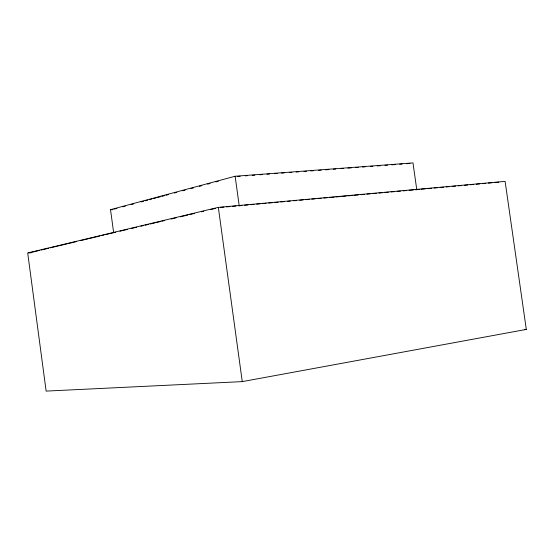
<?xml version="1.0" encoding="UTF-8"?>
<svg xmlns="http://www.w3.org/2000/svg" width="554" height="554" viewBox="0 0 554 554"><rect width="100%" height="100%" fill="white"/><g stroke="black" fill="none" stroke-linecap="round" stroke-linejoin="round"><path stroke-width="0.83" d="M113.632 232.59L110.53 209.647L235.138 176.248L412.986 162.897L416.802 189.877M114.477 209.052L116.97 208.38M122.787 206.822L125.287 206.157M131.104 204.599L133.597 203.934M141.083 201.933L143.576 201.268M145.238 200.818L147.731 200.153M149.4 199.71L151.893 199.045M153.555 198.595L156.048 197.93M157.71 197.487L160.203 196.815M161.872 196.372L164.365 195.707M166.027 195.264L168.52 194.593M174.344 193.034L176.837 192.37M182.654 190.811L185.154 190.147M190.971 188.589L193.464 187.924M199.288 186.366L201.781 185.701M207.605 184.143L210.098 183.478M215.915 181.92L218.408 181.248M218.331 207.362L27.7 252.943L46.134 391.103L242.264 381.616L526.3 329.415L505.116 181.366L218.331 207.362L242.264 381.616M31.066 252.444L39.452 250.443M41.128 250.048L48.676 248.24M50.352 247.846L67.124 243.843M68.8 243.441L76.348 241.641M80.538 240.637L88.086 238.836M89.762 238.435L99.831 236.032M101.507 235.637L104.02 235.034M105.696 234.633L109.055 233.836M110.731 233.435L115.758 232.23M119.955 231.233L127.503 229.432M131.693 228.428L136.727 227.23M140.917 226.226L143.438 225.63M145.113 225.229L148.465 224.425M150.141 224.024L155.175 222.826M156.851 222.424L160.21 221.621M161.886 221.226L164.4 220.624M171.11 219.024L176.137 217.819M180.334 216.822L187.882 215.021M189.558 214.62L194.593 213.415M201.296 211.815L203.817 211.219M210.52 209.613L215.554 208.415M220.492 207.445L223.934 207.134M226.517 206.898L229.965 206.587M232.548 206.351L235.997 206.04M238.58 205.804L242.022 205.492M244.605 205.257L248.053 204.945M250.637 204.71L254.085 204.398M256.668 204.163L260.11 203.844M262.693 203.616L266.142 203.297M268.725 203.069L272.173 202.75M274.756 202.515L278.198 202.203M280.781 201.968L284.23 201.656M287.678 201.344L290.261 201.109M293.703 200.797L296.286 200.562M299.735 200.25L303.177 199.939M305.766 199.703L309.208 199.392M311.791 199.156L315.24 198.844M317.823 198.609L321.265 198.297M323.855 198.062L327.296 197.75M329.879 197.515L334.187 197.12M335.911 196.968L340.218 196.573M341.943 196.421L346.25 196.026M347.967 195.874L352.275 195.479M353.999 195.32L358.306 194.932M360.889 194.696L364.338 194.385M366.921 194.149L370.363 193.838M372.946 193.602L376.395 193.291M378.978 193.055L382.426 192.744M385.009 192.508L388.451 192.196M391.041 191.961L394.483 191.649M397.066 191.414L400.514 191.102M403.097 190.867L406.539 190.555M409.129 190.32L413.429 189.925M415.154 189.773L419.461 189.378M421.185 189.226L425.493 188.831M427.217 188.679L431.524 188.284M434.107 188.048L437.549 187.737M440.132 187.501L443.581 187.19M446.164 186.954L449.613 186.643M452.196 186.407L455.637 186.096M458.22 185.86L461.669 185.548M464.252 185.313L467.701 185.001M470.284 184.766L473.725 184.454M476.308 184.219L479.757 183.907M482.34 183.672L485.789 183.36M488.372 183.125L491.814 182.806M494.403 182.578L498.704 182.183M237.597 176.449L240.18 176.255M245.353 175.867L247.077 175.736M252.25 175.348L254.833 175.154M260.006 174.766L262.589 174.572M266.896 174.247L269.486 174.053M274.652 173.658L277.242 173.464M281.55 173.139L284.133 172.945M289.306 172.557L291.889 172.363M296.203 172.038L298.786 171.844M303.959 171.456L306.542 171.262M310.849 170.937L313.439 170.743M318.605 170.348L321.195 170.154M325.503 169.829L328.951 169.572M333.259 169.247L335.842 169.053M341.015 168.665L343.598 168.471M347.912 168.146L351.354 167.883M355.668 167.564L358.251 167.363M362.558 167.045L365.148 166.844M370.314 166.456L372.904 166.262M377.212 165.937L380.66 165.681M384.968 165.355L387.551 165.161M391.865 164.836L395.307 164.573M399.621 164.254L402.204 164.06M406.511 163.735L409.96 163.472M28.566 252.908L31.156 252.804M110.53 209.647L113.127 209.696M524.576 329.339L526.3 329.415M235.138 176.248L239.217 205.859"/></g></svg>
